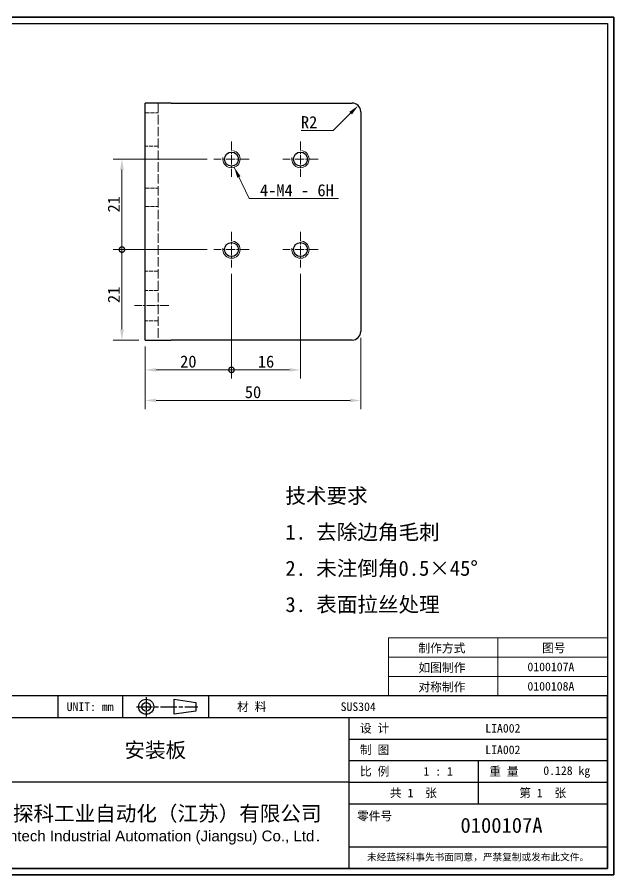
# Model space of a CAD drawing. Header units: millimetres. Extents: x 6 to 292, y 5 to 205.
# Drawn here: x 153.1 to 291.5, y 5.5 to 204.5 of the extents above; entities that cross this region are included whole.
import ezdxf
from ezdxf.enums import TextEntityAlignment as Align

# ---------------------------------------------------------------- set-up
doc = ezdxf.new("R2010")
doc.units = ezdxf.units.MM
doc.linetypes.add('CHAIN', pattern=[0.3543, 0.2362, -0.0295, 0.0591, -0.0295])
doc.linetypes.add('DASHED', pattern=[0.2067, 0.1654, -0.0413])
for name, color, linetype, lineweight in [('1', 7, 'Continuous', 18), ('可见 (ISO)', 7, 'Continuous', 25), ('可见窄的 (ISO)', 7, 'Continuous', 18), ('图框 (ISO)', 7, 'Continuous', 35), ('标题 (ISO)', 7, 'Continuous', 25)]:
    doc.layers.add(name, color=color, linetype=linetype, lineweight=lineweight)
for name, color, linetype, lineweight, true_color in [('中心标记 (ISO)', 1, 'CHAIN', 18, 0xff0000), ('中心线 (ISO)', 1, 'CHAIN', 18, 0xff0000), ('尺寸 (ISO)', 7, 'Continuous', 18, 0x008000), ('符号 (ISO)', 7, 'Continuous', 18, 0x008000), ('隐藏 (ISO)', 5, 'DASHED', 18, 0x0000ff)]:
    doc.layers.add(name, color=color, linetype=linetype, lineweight=lineweight, true_color=true_color)
doc.styles.add('文本样式164', font='SimSun.ttf')
doc.styles.add('文本样式165', font='SimSun.ttf')
doc.styles.add('文本样式74', font='SimSun.ttf')
doc.styles.add('最新国标', font='simfang.ttf')
doc.styles.add('注释文本 (ISO)', font='simfang.ttf')
doc.dimstyles.new('默认 (GB)', dxfattribs={"dimtxt": 2.8, "dimasz": 2.5, "dimexe": 2, "dimexo": 1.5, "dimgap": 0.5, "dimtad": 1, "dimtoh": 1, "dimdsep": 46, "dimtxsty": '最新国标', "dimcen": 0.09, "dimdle": 10, "dimclrd": 256, "dimclre": 256, "dimclrt": 256, "dimaunit": 1, "dimadec": 3, "dimazin": 2, "dimtfac": 0.535714, "dimtdec": 3, "dimtmove": 0, "dimatfit": 3, "dimfxl": 0, "dimtolj": 1, "dimlwd": -1, "dimlwe": -1, "dimarcsym": 0})
doc.dimstyles.new('默认 (GB)$7', dxfattribs={"dimtxt": 2.8, "dimasz": 2.5, "dimexe": 2, "dimexo": 1.5, "dimgap": 0.5, "dimtad": 1, "dimtoh": 1, "dimdsep": 46, "dimtxsty": '最新国标', "dimcen": 0.09, "dimdle": 10, "dimclrd": 256, "dimclre": 256, "dimclrt": 256, "dimaunit": 1, "dimadec": 3, "dimazin": 2, "dimtfac": 0.535714, "dimtdec": 3, "dimtmove": 0, "dimatfit": 3, "dimfxl": 0, "dimtolj": 1, "dimlwd": -1, "dimlwe": -1, "dimarcsym": 0})

# ---------------------------------------------------------------- blocks, each defined once
blk = doc.blocks.new('图框 最新国标')
at = {"layer": '图框 (ISO)'}
for p, q in [((6, 204.5), (291.5, 204.5)), ((291.5, 204.5), (291.5, 5.5)), ((291.5, 5.5), (6, 5.5))]:
    blk.add_line(p, q, dxfattribs=at)
at = {"layer": '图框 (ISO)', "color": 7, "linetype": 'Continuous', "lineweight": 25}
for p, q in [((18, 203), (290, 203)), ((18, 203), (290, 203)), ((290, 203), (290, 7)), ((290, 203), (290, 7)), ((290, 7), (6, 7)), ((290, 7), (18, 7))]:
    blk.add_line(p, q, dxfattribs=at)
at = {"layer": '图框 (ISO)', "style": '文本样式74'}
blk.add_attdef('零件代号_001', (42.7, 200.25), '', height=2.5, rotation=180, dxfattribs=at)
blk = doc.blocks.new('标题栏 最新国标')
at = {"layer": '标题 (ISO)'}
for p, q in [((381.98, -183.84), (196.98, -183.84)), ((196.98, -183.84), (196.98, -223.84)), ((254.48, -183.84), (254.48, -188.84)), ((269.48, -183.84), (269.48, -188.84)), ((281.48, -188.09), (281.48, -184.59)), ((281.48, -184.59), (286.48, -185.34)), ((289.48, -183.84), (289.48, -188.84)), ((381.98, -223.84), (381.98, -183.84)), ((383.48, -183.84), (383.48, -225.34)), ((286.48, -185.34), (286.48, -187.34)), ((196.98, -188.84), (381.98, -188.84)), ((232.98, -188.84), (232.98, -223.84)), ((286.48, -187.34), (281.48, -188.09)), ((321.98, -188.84), (321.98, -223.84)), ((321.98, -193.84), (381.98, -193.84)), ((321.98, -198.84), (381.98, -198.84)), ((351.98, -198.84), (351.98, -208.84)), ((321.98, -203.84), (232.98, -203.84)), ((321.98, -203.84), (381.98, -203.84)), ((321.98, -208.84), (381.98, -208.84)), ((321.98, -218.84), (381.98, -218.84)), ((196.98, -223.84), (381.98, -223.84)), ((383.48, -225.34), (196.98, -225.34))]:
    blk.add_line(p, q, dxfattribs=at)
at = {"layer": '标题 (ISO)', "linetype": 'CHAIN', "ltscale": 5.000333}
blk.add_line((274.98, -184.09), (274.98, -188.59), dxfattribs=at)
at = {"layer": '标题 (ISO)', "linetype": 'CHAIN', "ltscale": 15.834605}
blk.add_line((272.73, -186.34), (286.98, -186.34), dxfattribs=at)
at = {"layer": '标题 (ISO)'}
for radius in [1.75, 1]:
    blk.add_circle((274.98, -186.34), radius, dxfattribs=at)
at = {"layer": '1', "style": '文本样式164'}
for s, p in [('材 料', (299.48, -186.34)), ('UNIT: mm', (261.98, -186.34)), ('设 计', (327.98, -191.34)), ('制 图', (327.98, -196.34)), ('比 例', (327.98, -201.34)), ('重 量', (357.98, -201.34)), ('共 1  张', (336.98, -206.34)), ('第 1  张', (366.98, -206.34))]:
    blk.add_text(s, height=2, dxfattribs=at).set_placement(p, align=Align.MIDDLE_CENTER)
at = {"layer": '标题 (ISO)', "style": '注释文本 (ISO)'}
for s, insert, char_height, attachment_point, line_spacing_factor in [('\\fSimSun|b0|i0;{\\H1.3000;      未注公差角度及线性公差使用m\\P}\\fSimSun|b0|i0;{\\H1.3000;（GB/T1804-2000），未注形位公差使\\P}\\fSimSun|b0|i0;{\\H1.3000;用K级（GB/T 1184-1996）。\\P}\\fSimSun|b0|i0;{\\H1.3000;—————————————————\\P}\\fSimSun|b0|i0;{\\H1.3000;             6以下    ±0.05 mm\\P}\\fSimSun|b0|i0;{\\H1.3000;     6 ～   30以下    ±0.10 mm\\P}\\fSimSun|b0|i0;{\\H1.3000;    30 ～  120以下    ±0.15 mm\\P}\\fSimSun|b0|i0;{\\H1.3000;   120 ～  400以下    ±0.20 mm\\P}\\fSimSun|b0|i0;{\\H1.3000;   400 ～ 1000以下    ±0.30 mm\\P}\\fSimSun|b0|i0;{\\H1.3000;  1000 ～ 2000以下    ±0.50 mm\\P}\\fSimSun|b0|i0;{\\H1.3000;          2000以上    ±0.80 mm\\P}\\fSimSun|b0|i0;{\\H1.3000;\\P}\\fSimSun|b0|i0;{\\H1.3000;           300以下    ±30′\\P}\\fSimSun|b0|i0;{\\H1.3000;   300 ～ 1000以下    ±15′\\P}\\fSimSun|b0|i0;{\\H1.3000;          1000以上    ±5′}', (198.48, -206.63), 1.3, 4, 1.023913), ('{\\fMicrosoft YaHei|b0|i0|c134|p34;\\H1.75x;蓝探科工业自动化（江苏）有限公司\\P\\fArial|b0|i0|c0|p34;\\H0.71429x;Lantech Industrial Automation (Jiangsu) Co., Ltd\\fFangSong|b0|i0|c134|p49;.\\H1.15195x; }', (277.48, -213.84), 2, 5, 0.978695)]:
    blk.add_mtext(s, dxfattribs=dict(at, insert=insert, char_height=char_height, attachment_point=attachment_point, line_spacing_factor=line_spacing_factor))
at = {"layer": '标题 (ISO)', "attachment_point": 5, "style": '注释文本 (ISO)'}
for s, insert, char_height in [('\\fFangSong|b0|i0;零件号', (327.98, -211.84), 2), ('\\fSimSun|b0|i0;{\\H1.6000;未经蓝探科事先书面同意，严禁复制或发布此文件。}', (351.98, -221.34), 1.6)]:
    blk.add_mtext(s, dxfattribs=dict(at, insert=insert, char_height=char_height))
at = {"layer": '标题 (ISO)'}
for tag, p, height, style in [('材料_001', (320.09, -187.33), 2, '注释文本 (ISO)'), ('设计人_001', (353.65, -192.33), 2, '注释文本 (ISO)'), ('库存编号_001', (269.94, -198.13), 3.5, '文本样式165'), ('设计人_001', (353.65, -197.33), 2, '注释文本 (ISO)'), ('视图比例_001', (339.32, -202.33), 2, '注释文本 (ISO)'), ('质量\\P3;_001', (367.12, -202.16), 2, '注释文本 (ISO)'), ('零件代号_001', (347.9, -215.59), 3.5, '文本样式165')]:
    blk.add_attdef(tag, p, '', height=height, dxfattribs=dict(at, style=style))
blk = doc.blocks.new('_DotSmall')
at = {"color": 0, "linetype": 'ByBlock', "const_width": 0.5}
blk.add_lwpolyline([(-0.0625, 0, 1), (0.0625, 0, 1)], format="xyb", close=True, dxfattribs=at)
blk = doc.blocks.new('*D22')
at = {"layer": 'Defpoints', "color": 0, "transparency": 16777216}
for p in [(202.79, 146.45), (182.79, 129.57), (202.79, 122.66)]:
    blk.add_point(p, dxfattribs=at)
at = {"layer": '尺寸 (ISO)', "color": 116, "true_color": 0x00803f, "transparency": 16777216}
for p, q in [((202.79, 144.95), (202.79, 120.66)), ((182.79, 128.07), (182.79, 120.66)), ((185.29, 122.66), (202.79, 122.66))]:
    blk.add_line(p, q, dxfattribs=at)
blk.add_solid([(185.29, 123.07), (185.29, 122.24), (182.79, 122.66)], dxfattribs=at)
at = {"layer": '尺寸 (ISO)', "color": 116, "true_color": 0x00803f, "transparency": 16777216, "xscale": 2.5, "yscale": 2.5, "zscale": 2.5}
blk.add_blockref('_DotSmall', (202.79, 122.66), dxfattribs=at)
at = {"layer": '尺寸 (ISO)', "transparency": 16777216, "insert": (192.78, 124.57), "char_height": 2.8, "attachment_point": 5, "style": '最新国标'}
blk.add_mtext('\\A1;20', dxfattribs=at)
blk = doc.blocks.new('*D23')
at = {"layer": 'Defpoints', "color": 0, "transparency": 16777216}
for p in [(202.79, 146.45), (218.79, 146.45), (218.79, 122.66)]:
    blk.add_point(p, dxfattribs=at)
at = {"layer": '尺寸 (ISO)', "color": 116, "true_color": 0x00803f, "transparency": 16777216}
for p, q in [((202.79, 144.95), (202.79, 120.66)), ((218.79, 144.95), (218.79, 120.66)), ((202.79, 122.66), (216.29, 122.66))]:
    blk.add_line(p, q, dxfattribs=at)
blk.add_solid([(216.29, 123.07), (216.29, 122.24), (218.79, 122.66)], dxfattribs=at)
at = {"layer": '尺寸 (ISO)', "color": 116, "true_color": 0x00803f, "transparency": 16777216, "xscale": 2.5, "yscale": 2.5, "zscale": 2.5, "rotation": 180}
blk.add_blockref('_DotSmall', (202.79, 122.66), dxfattribs=at)
at = {"layer": '尺寸 (ISO)', "transparency": 16777216, "insert": (210.8, 124.57), "char_height": 2.8, "attachment_point": 5, "style": '最新国标'}
blk.add_mtext('\\A1;16', dxfattribs=at)
blk = doc.blocks.new('*D24')
at = {"layer": 'Defpoints', "color": 0, "transparency": 16777216}
for p in [(177.38, 150.57), (198.67, 150.57), (182.79, 129.57)]:
    blk.add_point(p, dxfattribs=at)
at = {"layer": '尺寸 (ISO)', "color": 116, "true_color": 0x00803f, "transparency": 16777216}
for p, q in [((197.17, 150.57), (175.38, 150.57)), ((177.38, 132.07), (177.38, 150.57)), ((181.29, 129.57), (175.38, 129.57))]:
    blk.add_line(p, q, dxfattribs=at)
blk.add_solid([(176.96, 132.07), (177.8, 132.07), (177.38, 129.57)], dxfattribs=at)
at = {"layer": '尺寸 (ISO)', "color": 116, "true_color": 0x00803f, "transparency": 16777216, "xscale": 2.5, "yscale": 2.5, "zscale": 2.5, "rotation": 90}
blk.add_blockref('_DotSmall', (177.38, 150.57), dxfattribs=at)
at = {"layer": '尺寸 (ISO)', "transparency": 16777216, "insert": (175.48, 140.06), "char_height": 2.8, "attachment_point": 5, "rotation": 90, "style": '最新国标'}
blk.add_mtext('\\A1;21', dxfattribs=at)
blk = doc.blocks.new('*D25')
at = {"layer": 'Defpoints', "color": 0, "transparency": 16777216}
for p in [(177.38, 171.57), (198.67, 171.57), (198.67, 150.57)]:
    blk.add_point(p, dxfattribs=at)
at = {"layer": '尺寸 (ISO)', "color": 116, "true_color": 0x00803f, "transparency": 16777216}
for p, q in [((197.17, 171.57), (175.38, 171.57)), ((177.38, 150.57), (177.38, 169.07)), ((197.17, 150.57), (175.38, 150.57))]:
    blk.add_line(p, q, dxfattribs=at)
blk.add_solid([(176.96, 169.07), (177.8, 169.07), (177.38, 171.57)], dxfattribs=at)
at = {"layer": '尺寸 (ISO)', "color": 116, "true_color": 0x00803f, "transparency": 16777216, "xscale": 2.5, "yscale": 2.5, "zscale": 2.5, "rotation": 270}
blk.add_blockref('_DotSmall', (177.38, 150.57), dxfattribs=at)
at = {"layer": '尺寸 (ISO)', "transparency": 16777216, "insert": (175.48, 161.08), "char_height": 2.8, "attachment_point": 5, "rotation": 90, "style": '最新国标'}
blk.add_mtext('\\A1;21', dxfattribs=at)
blk = doc.blocks.new('*D26')
at = {"layer": 'Defpoints', "color": 0, "transparency": 16777216}
for p in [(232.22, 183.97), (230.79, 182.57)]:
    blk.add_point(p, dxfattribs=at)
at = {"layer": '尺寸 (ISO)', "color": 116, "true_color": 0x00803f, "transparency": 16777216}
for p, q in [((226.4, 178.23), (230.44, 182.22)), ((218.95, 178.23), (226.4, 178.23))]:
    blk.add_line(p, q, dxfattribs=at)
blk.add_solid([(230.14, 182.51), (230.73, 181.92), (232.22, 183.97)], dxfattribs=at)
at = {"layer": '尺寸 (ISO)', "transparency": 16777216, "insert": (220.8, 180.13), "char_height": 2.8, "attachment_point": 5, "style": '最新国标'}
blk.add_mtext('\\A1;R2', dxfattribs=at)
blk = doc.blocks.new('*D32')
at = {"layer": 'Defpoints', "color": 0, "transparency": 16777216}
for p in [(232.79, 131.57), (182.79, 129.57), (232.79, 115.57)]:
    blk.add_point(p, dxfattribs=at)
at = {"layer": '尺寸 (ISO)', "color": 116, "true_color": 0x00803f, "transparency": 16777216}
for p, q in [((232.79, 130.07), (232.79, 113.57)), ((182.79, 128.07), (182.79, 113.57)), ((185.29, 115.57), (230.29, 115.57))]:
    blk.add_line(p, q, dxfattribs=at)
for points in [[(185.29, 115.98), (185.29, 115.15), (182.79, 115.57)], [(230.29, 115.98), (230.29, 115.15), (232.79, 115.57)]]:
    blk.add_solid(points, dxfattribs=at)
at = {"layer": '尺寸 (ISO)', "transparency": 16777216, "insert": (207.79, 117.48), "char_height": 2.8, "attachment_point": 5, "style": '最新国标'}
blk.add_mtext('\\A1;50', dxfattribs=at)
blk = doc.blocks.new('表格1')
at = {"layer": '符号 (ISO)'}
for p, q in [((239.2, 60.51), (290, 60.51)), ((239.2, 60.51), (239.2, 56.01)), ((264.6, 60.51), (264.6, 56.01)), ((290, 60.51), (290, 56.01)), ((239.2, 56.01), (290, 56.01)), ((239.2, 56.01), (239.2, 47)), ((264.6, 56.01), (264.6, 47)), ((290, 56.01), (290, 47)), ((239.2, 51.5), (290, 51.5)), ((239.2, 47), (290, 47))]:
    blk.add_line(p, q, dxfattribs=at)
at = {"layer": '符号 (ISO)', "char_height": 2, "attachment_point": 7, "style": '注释文本 (ISO)'}
for s, insert in [('制作方式', (246.14, 56.85)), ('图号', (274.84, 56.91)), ('如图制作', (246.15, 52.35)), ('0100107A', (271.45, 52.72)), ('对称制作', (246.15, 47.84)), ('0100108A', (271.45, 48.22))]:
    blk.add_mtext(s, dxfattribs=dict(at, insert=insert))

msp = doc.modelspace()

# ---------------------------------------------------------------- linework, layer by layer
at = {"layer": '中心标记 (ISO)', "ltscale": 9.158471}
for p, q in [((202.793, 175.688), (202.793, 167.446)), ((218.793, 175.688), (218.793, 167.446)), ((206.914, 171.567), (198.672, 171.567)), ((222.914, 171.567), (214.672, 171.567)), ((202.793, 154.688), (202.793, 146.446)), ((218.793, 154.688), (218.793, 146.446)), ((206.914, 150.567), (198.672, 150.567)), ((222.914, 150.567), (214.672, 150.567))]:
    msp.add_line(p, q, dxfattribs=at)
at = {"layer": '中心线 (ISO)', "ltscale": 8.88956}
msp.add_line((188.293, 137.567), (180.293, 137.567), dxfattribs=at)
at = {"layer": '可见 (ISO)'}
for p, q in [((182.793, 129.567), (182.793, 184.567)), ((188.793, 184.567), (182.793, 184.567)), ((188.793, 184.567), (230.793, 184.567)), ((232.793, 182.567), (232.793, 131.567)), ((182.793, 129.567), (188.793, 129.567)), ((230.793, 129.567), (188.793, 129.567))]:
    msp.add_line(p, q, dxfattribs=at)
for centre in [(202.793, 171.567), (218.793, 171.567), (202.793, 150.567), (218.793, 150.567)]:
    msp.add_circle(centre, 1.621, dxfattribs=at)
for centre, start, end in [((230.793, 182.567), 0, 90), ((230.793, 131.567), 270, 0)]:
    msp.add_arc(centre, 2, start, end, dxfattribs=at)
at = {"layer": '可见窄的 (ISO)'}
for centre in [(202.793, 171.567), (218.793, 171.567), (202.793, 150.567), (218.793, 150.567)]:
    msp.add_arc(centre, 2, 170, 80, dxfattribs=at)
at = {"layer": '隐藏 (ISO)', "ltscale": 13.304306}
msp.add_line((185.793, 184.567), (185.793, 129.567), dxfattribs=at)
at = {"layer": '隐藏 (ISO)', "ltscale": 5.71399}
for p, q in [((182.793, 182.317), (185.793, 182.317)), ((185.793, 174.567), (182.793, 174.567)), ((182.793, 164.817), (185.793, 164.817)), ((182.793, 160.567), (185.793, 160.567)), ((185.793, 145.567), (182.793, 145.567)), ((185.793, 141.067), (182.793, 141.067)), ((185.793, 134.067), (182.793, 134.067))]:
    msp.add_line(p, q, dxfattribs=at)

# ---------------------------------------------------------------- block references
for name in ['图框 最新国标', '表格1']:
    msp.add_blockref(name, (0, 0))
ref = msp.add_blockref('标题栏 最新国标', (-91.983, 230.844))
ref.add_attrib('零件代号_001', '0100107A', (255.92, 15.25), dxfattribs={"layer": '标题 (ISO)', "height": 3.5, "style": '文本样式165'})
ref.add_attrib('库存编号_001', '安装板', (177.962, 32.711), dxfattribs={"layer": '标题 (ISO)', "height": 3.5, "style": '文本样式165'})
ref.add_attrib('质量\\P3;_001', '0.128 kg', (275.137, 28.683), dxfattribs={"layer": '标题 (ISO)', "height": 2, "style": '注释文本 (ISO)'})
ref.add_attrib('视图比例_001', '1 : 1', (247.337, 28.517), dxfattribs={"layer": '标题 (ISO)', "height": 2, "style": '注释文本 (ISO)'})
ref.add_attrib('设计人_001', 'LIA002', (261.669, 38.511), dxfattribs={"layer": '标题 (ISO)', "height": 2, "style": '注释文本 (ISO)'})
ref.add_attrib('设计人_001', 'LIA002', (261.669, 33.511), dxfattribs={"layer": '标题 (ISO)', "height": 2, "style": '注释文本 (ISO)'})
ref.add_attrib('材料_001', 'SUS304', (228.111, 43.511), dxfattribs={"layer": '标题 (ISO)', "height": 2, "style": '注释文本 (ISO)'})

# ---------------------------------------------------------------- texts
at = {"layer": '符号 (ISO)'}
for s, insert, char_height, width, attachment_point, line_spacing_factor, style in [('4-M4 - 6H', (209.394, 162.904), 2.8, 19.05179, 7, 0.49, '最新国标'), ('\\fFangSong|b0|i0;{\\H3.5000;技术要求\\P}\\fFangSong|b0|i0;{\\H3.5000;1. 去除边角毛刺\\P}\\fFangSong|b0|i0;{\\H3.5000;2. 未注倒角0.5×45°\\P}\\fFangSong|b0|i0;{\\H3.5000;3. 表面拉丝处理}', (215.307, 80.646), 3.5, 52.39766, 4, 1.441304, '注释文本 (ISO)')]:
    msp.add_mtext(s, dxfattribs=dict(at, insert=insert, char_height=char_height, width=width, attachment_point=attachment_point, line_spacing_factor=line_spacing_factor, style=style))

# ---------------------------------------------------------------- dimensions: what is measured, and where the dimension line sits
at = {"layer": '尺寸 (ISO)', "color": 116, "true_color": 0x00803f}
dim = msp.add_radius_dim(center=(230.793, 182.567), mpoint=(232.217, 183.972), dimstyle='默认 (GB)', override={"dimgap": 0.5, "dimtih": 1, "dimdec": 2, "dimlfac": 1, "dimcen": 0, "dimtol": 0, "dimlim": 0, "dimtp": 0, "dimtm": 0, "dimtdec": 3}, dxfattribs=at)
dim.commit()
dim.dimension.update_dxf_attribs({"geometry": '*D26', "text_midpoint": (220.802, 178.23), "dimtype": 164})
for base, p1, p2, angle, override, picture, middle in [((177.381, 171.567), (198.672, 150.567), (198.672, 171.567), 90, {"dimgap": 0.5, "dimtoh": 0, "dimdec": 2, "dimblk1": 'DotSmall', "dimsah": 1, "dimdle": 0, "dimtol": 0, "dimlim": 0, "dimtp": 0, "dimtm": 0, "dimtdec": 3, "dimtofl": 0, "dimatfit": 1}, '*D25', (177.381, 161.077)), ((177.381, 150.567), (182.793, 129.567), (198.672, 150.567), 90, {"dimgap": 0.5, "dimtoh": 0, "dimdec": 2, "dimblk2": 'DotSmall', "dimsah": 1, "dimdle": 0, "dimtol": 0, "dimlim": 0, "dimtp": 0, "dimtm": 0, "dimtdec": 3, "dimtofl": 0, "dimatfit": 1}, '*D24', (177.381, 140.057)), ((202.793, 122.657), (182.793, 129.567), (202.793, 146.446), 180, {"dimgap": 0.5, "dimtoh": 0, "dimdec": 2, "dimblk2": 'DotSmall', "dimsah": 1, "dimdle": 0, "dimtol": 0, "dimlim": 0, "dimtp": 0, "dimtm": 0, "dimtdec": 3, "dimtofl": 0, "dimatfit": 1}, '*D22', (192.783, 122.657)), ((218.793, 122.657), (202.793, 146.446), (218.793, 146.446), 180, {"dimgap": 0.5, "dimtoh": 0, "dimdec": 2, "dimblk1": 'DotSmall', "dimsah": 1, "dimdle": 0, "dimtol": 0, "dimlim": 0, "dimtp": 0, "dimtm": 0, "dimtdec": 3, "dimtofl": 0, "dimatfit": 1}, '*D23', (210.803, 122.657))]:
    dim = msp.add_linear_dim(base=base, p1=p1, p2=p2, angle=angle, dimstyle='默认 (GB)', override=override, dxfattribs=at)
    dim.commit()
    dim.dimension.update_dxf_attribs({"geometry": picture, "text_midpoint": middle, "dimtype": 160})
dim = msp.add_linear_dim(base=(232.793, 115.567), p1=(182.793, 129.567), p2=(232.793, 131.567), dimstyle='默认 (GB)', override={"dimgap": 0.5, "dimtoh": 0, "dimdec": 2, "dimtol": 0, "dimlim": 0, "dimtp": 0, "dimtm": 0, "dimtdec": 3, "dimtofl": 0, "dimatfit": 1}, dxfattribs=at)
dim.commit()
dim.dimension.update_dxf_attribs({"geometry": '*D32', "text_midpoint": (207.793, 115.567), "dimtype": 160})

# ---------------------------------------------------------------- leaders
at = {"layer": '符号 (ISO)', "annotation_type": 0, "has_hookline": 1, "hookline_direction": 0, "text_width": 18.208}
msp.add_leader([(203.434, 169.673), (206.894, 162.438), (209.394, 162.438)], dimstyle='默认 (GB)$7', override={"dimgap": 0, "dimtad": 1}, dxfattribs=at)

doc.saveas('drawing.dxf')
